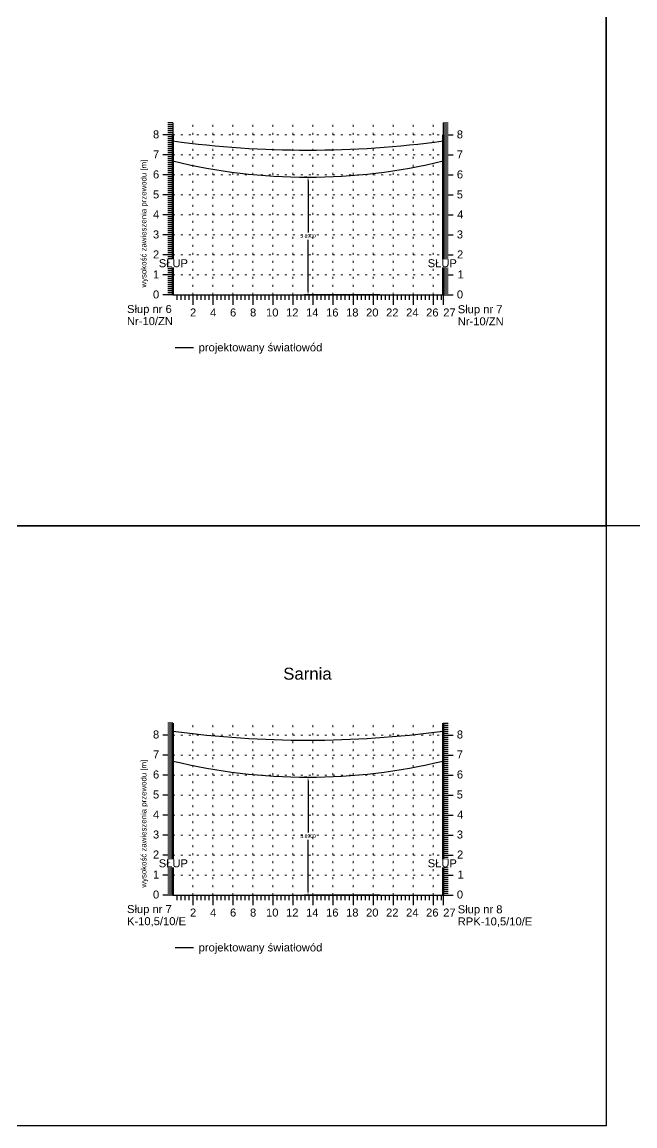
# Model space of a CAD drawing. Header units: metres. Extents: x -155 to 1812, y 681 to 886.
# Drawn here: x 475.3 to 506, y 770.5 to 825.7 of the extents above; entities that cross this region are included whole.
import ezdxf

# ---------------------------------------------------------------- set-up
doc = ezdxf.new("R2010")
doc.units = ezdxf.units.M
doc.header["$MEASUREMENT"] = 0
doc.linetypes.add('ACAD_ISO07W100', pattern=[3, 0, -3])
doc.layers.add('ramka', color=7, linetype='Continuous', plot=False)
doc.styles.get("Standard").update_dxf_attribs({"font": 'arial.ttf'})
doc.dimstyles.get("Standard").update_dxf_attribs({"dimtxt": 0.18, "dimasz": 0.18, "dimexe": 0.18, "dimexo": 0.0625, "dimgap": 0.09, "dimtad": 0, "dimtih": 1, "dimtoh": 1, "dimdec": 4, "dimzin": 0, "dimdsep": 46, "dimtxsty": 'Standard', "dimcen": 0.09, "dimadec": 0, "dimazin": 0, "dimtfac": 1, "dimtdec": 4, "dimtofl": 0, "dimtmove": 0, "dimatfit": 3, "dimfxl": 1, "dimtolj": 1, "dimtzin": 0, "dimarcsym": 0})

# ---------------------------------------------------------------- blocks, each defined once
blk = doc.blocks.new('*D193')
at = {"color": 0, "lineweight": -2}
for p, q in [((489.581, 817.955), (489.463, 817.955)), ((489.643, 817.775), (489.643, 815.192)), ((489.643, 812.245), (489.643, 814.828)), ((493.227, 812.065), (489.463, 812.065))]:
    blk.add_line(p, q, dxfattribs=at)
at = {"color": 0}
for points in [[(489.673, 817.775), (489.613, 817.775), (489.643, 817.955)], [(489.613, 812.245), (489.673, 812.245), (489.643, 812.065)]]:
    blk.add_solid(points, dxfattribs=at)
at = {"layer": 'Defpoints', "color": 0}
for p in [(489.643, 817.955), (489.643, 812.065), (493.29, 812.065)]:
    blk.add_point(p, dxfattribs=at)
at = {"color": 0, "lineweight": 25, "insert": (489.643, 815.01), "char_height": 0.18, "attachment_point": 5}
blk.add_mtext('\\A1;5.8900', dxfattribs=at)
blk = doc.blocks.new('*D216')
at = {"color": 0, "lineweight": -2}
for p, q in [((489.581, 787.955), (489.463, 787.955)), ((489.643, 787.775), (489.643, 785.192)), ((489.643, 782.245), (489.643, 784.828)), ((493.227, 782.065), (489.463, 782.065))]:
    blk.add_line(p, q, dxfattribs=at)
at = {"color": 0}
for points in [[(489.673, 787.775), (489.613, 787.775), (489.643, 787.955)], [(489.613, 782.245), (489.673, 782.245), (489.643, 782.065)]]:
    blk.add_solid(points, dxfattribs=at)
at = {"layer": 'Defpoints', "color": 0}
for p in [(489.643, 787.955), (489.643, 782.065), (493.29, 782.065)]:
    blk.add_point(p, dxfattribs=at)
at = {"color": 0, "lineweight": 25, "insert": (489.643, 785.01), "char_height": 0.18, "attachment_point": 5}
blk.add_mtext('\\A1;5.8900', dxfattribs=at)

msp = doc.modelspace()

# ---------------------------------------------------------------- linework, layer by layer
for p, q in [((482.88966, 820.66497), (482.63966, 820.66497)), ((482.88966, 820.66497), (482.88966, 812.06497)), ((496.38966, 820.66497), (496.38966, 812.06497)), ((496.38966, 820.66497), (496.63966, 820.66497)), ((482.88966, 820.06497), (482.38966, 820.06497)), ((482.88966, 820.06497), (482.38966, 820.06497)), ((482.88966, 820.06497), (482.38966, 820.06497)), ((482.88966, 820.06497), (482.38966, 820.06497)), ((482.88966, 820.56497), (482.63966, 820.56497)), ((482.88966, 820.56497), (482.63966, 820.56497)), ((482.88966, 820.46497), (482.63966, 820.46497)), ((482.88966, 820.46497), (482.63966, 820.46497)), ((482.88966, 820.36497), (482.63966, 820.36497)), ((482.88966, 820.36497), (482.63966, 820.36497)), ((482.88966, 820.26497), (482.63966, 820.26497)), ((482.88966, 820.26497), (482.63966, 820.26497)), ((482.88966, 820.16497), (482.63966, 820.16497)), ((482.88966, 820.16497), (482.63966, 820.16497)), ((496.38966, 820.56497), (496.63966, 820.56497)), ((496.38966, 820.56497), (496.63966, 820.56497)), ((496.38966, 820.46497), (496.63966, 820.46497)), ((496.38966, 820.46497), (496.63966, 820.46497)), ((496.38966, 820.36497), (496.63966, 820.36497)), ((496.38966, 820.36497), (496.63966, 820.36497)), ((496.38966, 820.26497), (496.63966, 820.26497)), ((496.38966, 820.26497), (496.63966, 820.26497)), ((496.38966, 820.16497), (496.63966, 820.16497)), ((496.38966, 820.16497), (496.63966, 820.16497)), ((496.38966, 820.06497), (496.88966, 820.06497)), ((496.38966, 820.06497), (496.88966, 820.06497)), ((496.38966, 820.06497), (496.88966, 820.06497)), ((496.38966, 820.06497), (496.88966, 820.06497)), ((482.88966, 819.96497), (482.63966, 819.96497)), ((482.88966, 819.86497), (482.63966, 819.86497)), ((482.88966, 819.76497), (482.63966, 819.76497)), ((482.88966, 819.66497), (482.63966, 819.66497)), ((482.88966, 819.56497), (482.63966, 819.56497)), ((496.38966, 819.96497), (496.63966, 819.96497)), ((496.38966, 819.86497), (496.63966, 819.86497)), ((496.38966, 819.76497), (496.63966, 819.76497)), ((496.38966, 819.66497), (496.63966, 819.66497)), ((496.38966, 819.56497), (496.63966, 819.56497)), ((482.88966, 819.06497), (482.38966, 819.06497)), ((482.88966, 819.06497), (482.38966, 819.06497)), ((482.88966, 819.46497), (482.63966, 819.46497)), ((482.88966, 819.36497), (482.63966, 819.36497)), ((482.88966, 819.26497), (482.63966, 819.26497)), ((482.88966, 819.16497), (482.63966, 819.16497)), ((482.88966, 818.96497), (482.63966, 818.96497)), ((496.38966, 819.46497), (496.63966, 819.46497)), ((496.38966, 819.36497), (496.63966, 819.36497)), ((496.38966, 819.26497), (496.63966, 819.26497)), ((496.38966, 819.16497), (496.63966, 819.16497)), ((496.38966, 819.06497), (496.88966, 819.06497)), ((496.38966, 819.06497), (496.88966, 819.06497)), ((496.38966, 818.96497), (496.63966, 818.96497)), ((482.88966, 818.86497), (482.63966, 818.86497)), ((482.88966, 818.76497), (482.63966, 818.76497)), ((482.88966, 818.66497), (482.63966, 818.66497)), ((482.88966, 818.56497), (482.63966, 818.56497)), ((482.88966, 818.46497), (482.63966, 818.46497)), ((496.38966, 818.86497), (496.63966, 818.86497)), ((496.38966, 818.76497), (496.63966, 818.76497)), ((496.38966, 818.66497), (496.63966, 818.66497)), ((496.38966, 818.56497), (496.63966, 818.56497)), ((496.38966, 818.46497), (496.63966, 818.46497)), ((482.88966, 818.06497), (482.38966, 818.06497)), ((482.88966, 818.06497), (482.38966, 818.06497)), ((482.88966, 818.36497), (482.63966, 818.36497)), ((482.88966, 818.26497), (482.63966, 818.26497)), ((482.88966, 818.16497), (482.63966, 818.16497)), ((482.88966, 817.96497), (482.63966, 817.96497)), ((482.88966, 817.86497), (482.63966, 817.86497)), ((496.38966, 818.36497), (496.63966, 818.36497)), ((496.38966, 818.26497), (496.63966, 818.26497)), ((496.38966, 818.16497), (496.63966, 818.16497)), ((496.38966, 818.06497), (496.88966, 818.06497)), ((496.38966, 818.06497), (496.88966, 818.06497)), ((496.38966, 817.96497), (496.63966, 817.96497)), ((496.38966, 817.86497), (496.63966, 817.86497)), ((482.88966, 817.76497), (482.63966, 817.76497)), ((482.88966, 817.66497), (482.63966, 817.66497)), ((482.88966, 817.56497), (482.63966, 817.56497)), ((482.88966, 817.46497), (482.63966, 817.46497)), ((482.88966, 817.36497), (482.63966, 817.36497)), ((496.38966, 817.76497), (496.63966, 817.76497)), ((496.38966, 817.66497), (496.63966, 817.66497)), ((496.38966, 817.56497), (496.63966, 817.56497)), ((496.38966, 817.46497), (496.63966, 817.46497)), ((496.38966, 817.36497), (496.63966, 817.36497)), ((482.88966, 817.06497), (482.38966, 817.06497)), ((482.88966, 817.06497), (482.38966, 817.06497)), ((482.88966, 817.26497), (482.63966, 817.26497)), ((482.88966, 817.16497), (482.63966, 817.16497)), ((482.88966, 816.96497), (482.63966, 816.96497)), ((482.88966, 816.86497), (482.63966, 816.86497)), ((482.88966, 816.76497), (482.63966, 816.76497)), ((496.38966, 817.26497), (496.63966, 817.26497)), ((496.38966, 817.16497), (496.63966, 817.16497)), ((496.38966, 817.06497), (496.88966, 817.06497)), ((496.38966, 817.06497), (496.88966, 817.06497)), ((496.38966, 816.96497), (496.63966, 816.96497)), ((496.38966, 816.86497), (496.63966, 816.86497)), ((496.38966, 816.76497), (496.63966, 816.76497)), ((482.88966, 816.66497), (482.63966, 816.66497)), ((482.88966, 816.56497), (482.63966, 816.56497)), ((482.88966, 816.46497), (482.63966, 816.46497)), ((482.88966, 816.36497), (482.63966, 816.36497)), ((482.88966, 816.26497), (482.63966, 816.26497)), ((496.38966, 816.66497), (496.63966, 816.66497)), ((496.38966, 816.56497), (496.63966, 816.56497)), ((496.38966, 816.46497), (496.63966, 816.46497)), ((496.38966, 816.36497), (496.63966, 816.36497)), ((496.38966, 816.26497), (496.63966, 816.26497)), ((482.88966, 816.06497), (482.38966, 816.06497)), ((482.88966, 816.06497), (482.38966, 816.06497)), ((482.88966, 816.16497), (482.63966, 816.16497)), ((482.88966, 815.96497), (482.63966, 815.96497)), ((482.88966, 815.86497), (482.63966, 815.86497)), ((482.88966, 815.76497), (482.63966, 815.76497)), ((482.88966, 815.66497), (482.63966, 815.66497)), ((496.38966, 816.16497), (496.63966, 816.16497)), ((496.38966, 816.06497), (496.88966, 816.06497)), ((496.38966, 816.06497), (496.88966, 816.06497)), ((496.38966, 815.96497), (496.63966, 815.96497)), ((496.38966, 815.86497), (496.63966, 815.86497)), ((496.38966, 815.76497), (496.63966, 815.76497)), ((496.38966, 815.66497), (496.63966, 815.66497)), ((482.88966, 815.56497), (482.63966, 815.56497)), ((482.88966, 815.46497), (482.63966, 815.46497)), ((482.88966, 815.36497), (482.63966, 815.36497)), ((482.88966, 815.26497), (482.63966, 815.26497)), ((482.88966, 815.16497), (482.63966, 815.16497)), ((496.38966, 815.56497), (496.63966, 815.56497)), ((496.38966, 815.46497), (496.63966, 815.46497)), ((496.38966, 815.36497), (496.63966, 815.36497)), ((496.38966, 815.26497), (496.63966, 815.26497)), ((496.38966, 815.16497), (496.63966, 815.16497)), ((482.88966, 815.06497), (482.38966, 815.06497)), ((482.88966, 815.06497), (482.38966, 815.06497)), ((482.88966, 814.96497), (482.63966, 814.96497)), ((482.88966, 814.86497), (482.63966, 814.86497)), ((482.88966, 814.76497), (482.63966, 814.76497)), ((482.88966, 814.66497), (482.63966, 814.66497)), ((482.88966, 814.56497), (482.63966, 814.56497)), ((496.38966, 815.06497), (496.88966, 815.06497)), ((496.38966, 815.06497), (496.88966, 815.06497)), ((496.38966, 814.96497), (496.63966, 814.96497)), ((496.38966, 814.86497), (496.63966, 814.86497)), ((496.38966, 814.76497), (496.63966, 814.76497)), ((496.38966, 814.66497), (496.63966, 814.66497)), ((496.38966, 814.56497), (496.63966, 814.56497)), ((482.88966, 814.06497), (482.38966, 814.06497)), ((482.88966, 814.06497), (482.38966, 814.06497)), ((482.88966, 814.46497), (482.63966, 814.46497)), ((482.88966, 814.36497), (482.63966, 814.36497)), ((482.88966, 814.26497), (482.63966, 814.26497)), ((482.88966, 814.16497), (482.63966, 814.16497)), ((496.38966, 814.46497), (496.63966, 814.46497)), ((496.38966, 814.36497), (496.63966, 814.36497)), ((496.38966, 814.26497), (496.63966, 814.26497)), ((496.38966, 814.16497), (496.63966, 814.16497)), ((496.38966, 814.06497), (496.88966, 814.06497)), ((496.38966, 814.06497), (496.88966, 814.06497)), ((482.88966, 813.96497), (482.63966, 813.96497)), ((482.88966, 813.86497), (482.63966, 813.86497)), ((482.88966, 813.76497), (482.63966, 813.76497)), ((482.88966, 813.66497), (482.63966, 813.66497)), ((482.88966, 813.56497), (482.63966, 813.56497)), ((482.88966, 813.46497), (482.63966, 813.46497)), ((496.38966, 813.96497), (496.63966, 813.96497)), ((496.38966, 813.86497), (496.63966, 813.86497)), ((496.38966, 813.76497), (496.63966, 813.76497)), ((496.38966, 813.66497), (496.63966, 813.66497)), ((496.38966, 813.56497), (496.63966, 813.56497)), ((496.38966, 813.46497), (496.63966, 813.46497)), ((482.88966, 813.06497), (482.38966, 813.06497)), ((482.88966, 813.06497), (482.38966, 813.06497)), ((482.88966, 813.36497), (482.63966, 813.36497)), ((482.88966, 813.26497), (482.63966, 813.26497)), ((482.88966, 813.16497), (482.63966, 813.16497)), ((482.88966, 812.96497), (482.63966, 812.96497)), ((496.38966, 813.36497), (496.63966, 813.36497)), ((496.38966, 813.26497), (496.63966, 813.26497)), ((496.38966, 813.16497), (496.63966, 813.16497)), ((496.38966, 813.06497), (496.88966, 813.06497)), ((496.38966, 813.06497), (496.88966, 813.06497)), ((496.38966, 812.96497), (496.63966, 812.96497)), ((482.88966, 812.86497), (482.63966, 812.86497)), ((482.88966, 812.76497), (482.63966, 812.76497)), ((482.88966, 812.66497), (482.63966, 812.66497)), ((482.88966, 812.56497), (482.63966, 812.56497)), ((482.88966, 812.46497), (482.63966, 812.46497)), ((482.88966, 812.36497), (482.63966, 812.36497)), ((496.38966, 812.86497), (496.63966, 812.86497)), ((496.38966, 812.76497), (496.63966, 812.76497)), ((496.38966, 812.66497), (496.63966, 812.66497)), ((496.38966, 812.56497), (496.63966, 812.56497)), ((496.38966, 812.46497), (496.63966, 812.46497)), ((496.38966, 812.36497), (496.63966, 812.36497)), ((482.88966, 812.06497), (482.38966, 812.06497)), ((482.88966, 812.26497), (482.63966, 812.26497)), ((482.88966, 812.16497), (482.63966, 812.16497)), ((482.88966, 812.06497), (482.63966, 812.06497)), ((483.08966, 812.06497), (483.08966, 811.81497)), ((483.28966, 812.06497), (483.28966, 811.81497)), ((483.32923, 812.06497), (496.38966, 812.06497)), ((483.48966, 812.06497), (483.48966, 811.81497)), ((483.68966, 812.06497), (483.68966, 811.81497)), ((483.88966, 812.06497), (483.88966, 811.56497)), ((484.08966, 812.06497), (484.08966, 811.81497)), ((484.28966, 812.06497), (484.28966, 811.81497)), ((484.48966, 812.06497), (484.48966, 811.81497)), ((484.68966, 812.06497), (484.68966, 811.81497)), ((484.88966, 812.06497), (484.88966, 811.56497)), ((485.08966, 812.06497), (485.08966, 811.81497)), ((485.28966, 812.06497), (485.28966, 811.81497)), ((485.48966, 812.06497), (485.48966, 811.81497)), ((485.68966, 812.06497), (485.68966, 811.81497)), ((485.88966, 812.06497), (485.88966, 811.56497)), ((486.08966, 812.06497), (486.08966, 811.81497)), ((486.28966, 812.06497), (486.28966, 811.81497)), ((486.48966, 812.06497), (486.48966, 811.81497)), ((486.68966, 812.06497), (486.68966, 811.81497)), ((486.88966, 812.06497), (486.88966, 811.56497)), ((487.08966, 812.06497), (487.08966, 811.81497)), ((487.28966, 812.06497), (487.28966, 811.81497)), ((487.48966, 812.06497), (487.48966, 811.81497)), ((487.68966, 812.06497), (487.68966, 811.81497)), ((487.88966, 812.06497), (487.88966, 811.56497)), ((488.08966, 812.06497), (488.08966, 811.81497)), ((488.28966, 812.06497), (488.28966, 811.81497)), ((488.48966, 812.06497), (488.48966, 811.81497)), ((488.68966, 812.06497), (488.68966, 811.81497)), ((488.88966, 812.06497), (488.88966, 811.56497)), ((489.08966, 812.06497), (489.08966, 811.81497)), ((489.28966, 812.06497), (489.28966, 811.81497)), ((489.48966, 812.06497), (489.48966, 811.81497)), ((489.68966, 812.06497), (489.68966, 811.81497)), ((489.88966, 812.06497), (489.88966, 811.56497)), ((490.08966, 812.06497), (490.08966, 811.81497)), ((490.28966, 812.06497), (490.28966, 811.81497)), ((490.48966, 812.06497), (490.48966, 811.81497)), ((490.68966, 812.06497), (490.68966, 811.81497)), ((490.88966, 812.06497), (490.88966, 811.56497)), ((491.08966, 812.06497), (491.08966, 811.81497)), ((491.28966, 812.06497), (491.28966, 811.81497)), ((491.48966, 812.06497), (491.48966, 811.81497)), ((491.68966, 812.06497), (491.68966, 811.81497)), ((491.88966, 812.06497), (491.88966, 811.56497)), ((492.08966, 812.06497), (492.08966, 811.81497)), ((492.28966, 812.06497), (492.28966, 811.81497)), ((492.48966, 812.06497), (492.48966, 811.81497)), ((492.68966, 812.06497), (492.68966, 811.81497)), ((492.88966, 812.06497), (492.88966, 811.56497)), ((493.08966, 812.06497), (493.08966, 811.81497)), ((493.28966, 812.06497), (493.28966, 811.81497)), ((493.48966, 812.06497), (493.48966, 811.81497)), ((493.68966, 812.06497), (493.68966, 811.81497)), ((493.88966, 812.06497), (493.88966, 811.56497)), ((494.08966, 812.06497), (494.08966, 811.81497)), ((494.28966, 812.06497), (494.28966, 811.81497)), ((494.48966, 812.06497), (494.48966, 811.81497)), ((494.68966, 812.06497), (494.68966, 811.81497)), ((494.88966, 812.06497), (494.88966, 811.56497)), ((495.08966, 812.06497), (495.08966, 811.81497)), ((495.28966, 812.06497), (495.28966, 811.81497)), ((495.48966, 812.06497), (495.48966, 811.81497)), ((495.68966, 812.06497), (495.68966, 811.81497)), ((495.88966, 812.06497), (495.88966, 811.56497)), ((496.08966, 812.06497), (496.08966, 811.81497)), ((496.28966, 812.06497), (496.28966, 811.81497)), ((496.38966, 812.26497), (496.63966, 812.26497)), ((496.38966, 812.16497), (496.63966, 812.16497)), ((496.38966, 812.06497), (496.88966, 812.06497)), ((496.38966, 812.06497), (496.63966, 812.06497)), ((496.38966, 812.06497), (496.38966, 811.56497)), ((482.88966, 790.66497), (482.63966, 790.66497)), ((482.88966, 790.56497), (482.63966, 790.56497)), ((482.88966, 790.56497), (482.63966, 790.56497)), ((482.88966, 790.46497), (482.63966, 790.46497)), ((482.88966, 790.46497), (482.63966, 790.46497)), ((482.88966, 790.36497), (482.63966, 790.36497)), ((482.88966, 790.36497), (482.63966, 790.36497)), ((482.88966, 790.26497), (482.63966, 790.26497)), ((482.88966, 790.26497), (482.63966, 790.26497)), ((482.88966, 790.66497), (482.88966, 782.06497)), ((496.38966, 790.66497), (496.38966, 782.06497)), ((496.38966, 790.66497), (496.63966, 790.66497)), ((496.38966, 790.56497), (496.63966, 790.56497)), ((496.38966, 790.56497), (496.63966, 790.56497)), ((496.38966, 790.46497), (496.63966, 790.46497)), ((496.38966, 790.46497), (496.63966, 790.46497)), ((496.38966, 790.36497), (496.63966, 790.36497)), ((496.38966, 790.36497), (496.63966, 790.36497)), ((496.38966, 790.26497), (496.63966, 790.26497)), ((496.38966, 790.26497), (496.63966, 790.26497)), ((482.88966, 790.06497), (482.38966, 790.06497)), ((482.88966, 790.06497), (482.38966, 790.06497)), ((482.88966, 790.06497), (482.38966, 790.06497)), ((482.88966, 790.06497), (482.38966, 790.06497)), ((482.88966, 790.16497), (482.63966, 790.16497)), ((482.88966, 790.16497), (482.63966, 790.16497)), ((482.88966, 789.96497), (482.63966, 789.96497)), ((482.88966, 789.86497), (482.63966, 789.86497)), ((482.88966, 789.76497), (482.63966, 789.76497)), ((496.38966, 790.16497), (496.63966, 790.16497)), ((496.38966, 790.16497), (496.63966, 790.16497)), ((496.38966, 790.06497), (496.88966, 790.06497)), ((496.38966, 790.06497), (496.88966, 790.06497)), ((496.38966, 790.06497), (496.88966, 790.06497)), ((496.38966, 790.06497), (496.88966, 790.06497)), ((496.38966, 789.96497), (496.63966, 789.96497)), ((496.38966, 789.86497), (496.63966, 789.86497)), ((496.38966, 789.76497), (496.63966, 789.76497)), ((482.88966, 789.66497), (482.63966, 789.66497)), ((482.88966, 789.56497), (482.63966, 789.56497)), ((482.88966, 789.46497), (482.63966, 789.46497)), ((482.88966, 789.36497), (482.63966, 789.36497)), ((482.88966, 789.26497), (482.63966, 789.26497)), ((482.88966, 789.16497), (482.63966, 789.16497)), ((496.38966, 789.66497), (496.63966, 789.66497)), ((496.38966, 789.56497), (496.63966, 789.56497)), ((496.38966, 789.46497), (496.63966, 789.46497)), ((496.38966, 789.36497), (496.63966, 789.36497)), ((496.38966, 789.26497), (496.63966, 789.26497)), ((496.38966, 789.16497), (496.63966, 789.16497)), ((482.88966, 789.06497), (482.38966, 789.06497)), ((482.88966, 789.06497), (482.38966, 789.06497)), ((482.88966, 788.96497), (482.63966, 788.96497)), ((482.88966, 788.86497), (482.63966, 788.86497)), ((482.88966, 788.76497), (482.63966, 788.76497)), ((482.88966, 788.66497), (482.63966, 788.66497)), ((496.38966, 789.06497), (496.88966, 789.06497)), ((496.38966, 789.06497), (496.88966, 789.06497)), ((496.38966, 788.96497), (496.63966, 788.96497)), ((496.38966, 788.86497), (496.63966, 788.86497)), ((496.38966, 788.76497), (496.63966, 788.76497)), ((496.38966, 788.66497), (496.63966, 788.66497)), ((482.88966, 788.06497), (482.38966, 788.06497)), ((482.88966, 788.06497), (482.38966, 788.06497)), ((482.88966, 788.56497), (482.63966, 788.56497)), ((482.88966, 788.46497), (482.63966, 788.46497)), ((482.88966, 788.36497), (482.63966, 788.36497)), ((482.88966, 788.26497), (482.63966, 788.26497)), ((482.88966, 788.16497), (482.63966, 788.16497)), ((496.38966, 788.56497), (496.63966, 788.56497)), ((496.38966, 788.46497), (496.63966, 788.46497)), ((496.38966, 788.36497), (496.63966, 788.36497)), ((496.38966, 788.26497), (496.63966, 788.26497)), ((496.38966, 788.16497), (496.63966, 788.16497)), ((496.38966, 788.06497), (496.88966, 788.06497)), ((496.38966, 788.06497), (496.88966, 788.06497)), ((482.88966, 787.96497), (482.63966, 787.96497)), ((482.88966, 787.86497), (482.63966, 787.86497)), ((482.88966, 787.76497), (482.63966, 787.76497)), ((482.88966, 787.66497), (482.63966, 787.66497)), ((482.88966, 787.56497), (482.63966, 787.56497)), ((496.38966, 787.96497), (496.63966, 787.96497)), ((496.38966, 787.86497), (496.63966, 787.86497)), ((496.38966, 787.76497), (496.63966, 787.76497)), ((496.38966, 787.66497), (496.63966, 787.66497)), ((496.38966, 787.56497), (496.63966, 787.56497)), ((482.88966, 787.06497), (482.38966, 787.06497)), ((482.88966, 787.06497), (482.38966, 787.06497)), ((482.88966, 787.46497), (482.63966, 787.46497)), ((482.88966, 787.36497), (482.63966, 787.36497)), ((482.88966, 787.26497), (482.63966, 787.26497)), ((482.88966, 787.16497), (482.63966, 787.16497)), ((482.88966, 786.96497), (482.63966, 786.96497)), ((496.38966, 787.46497), (496.63966, 787.46497)), ((496.38966, 787.36497), (496.63966, 787.36497)), ((496.38966, 787.26497), (496.63966, 787.26497)), ((496.38966, 787.16497), (496.63966, 787.16497)), ((496.38966, 787.06497), (496.88966, 787.06497)), ((496.38966, 787.06497), (496.88966, 787.06497)), ((496.38966, 786.96497), (496.63966, 786.96497)), ((482.88966, 786.86497), (482.63966, 786.86497)), ((482.88966, 786.76497), (482.63966, 786.76497)), ((482.88966, 786.66497), (482.63966, 786.66497)), ((482.88966, 786.56497), (482.63966, 786.56497)), ((482.88966, 786.46497), (482.63966, 786.46497)), ((496.38966, 786.86497), (496.63966, 786.86497)), ((496.38966, 786.76497), (496.63966, 786.76497)), ((496.38966, 786.66497), (496.63966, 786.66497)), ((496.38966, 786.56497), (496.63966, 786.56497)), ((496.38966, 786.46497), (496.63966, 786.46497)), ((482.88966, 786.06497), (482.38966, 786.06497)), ((482.88966, 786.06497), (482.38966, 786.06497)), ((482.88966, 786.36497), (482.63966, 786.36497)), ((482.88966, 786.26497), (482.63966, 786.26497)), ((482.88966, 786.16497), (482.63966, 786.16497)), ((482.88966, 785.96497), (482.63966, 785.96497)), ((482.88966, 785.86497), (482.63966, 785.86497)), ((496.38966, 786.36497), (496.63966, 786.36497)), ((496.38966, 786.26497), (496.63966, 786.26497)), ((496.38966, 786.16497), (496.63966, 786.16497)), ((496.38966, 786.06497), (496.88966, 786.06497)), ((496.38966, 786.06497), (496.88966, 786.06497)), ((496.38966, 785.96497), (496.63966, 785.96497)), ((496.38966, 785.86497), (496.63966, 785.86497)), ((482.88966, 785.76497), (482.63966, 785.76497)), ((482.88966, 785.66497), (482.63966, 785.66497)), ((482.88966, 785.56497), (482.63966, 785.56497)), ((482.88966, 785.46497), (482.63966, 785.46497)), ((482.88966, 785.36497), (482.63966, 785.36497)), ((496.38966, 785.76497), (496.63966, 785.76497)), ((496.38966, 785.66497), (496.63966, 785.66497)), ((496.38966, 785.56497), (496.63966, 785.56497)), ((496.38966, 785.46497), (496.63966, 785.46497)), ((496.38966, 785.36497), (496.63966, 785.36497)), ((482.88966, 785.06497), (482.38966, 785.06497)), ((482.88966, 785.06497), (482.38966, 785.06497)), ((482.88966, 785.26497), (482.63966, 785.26497)), ((482.88966, 785.16497), (482.63966, 785.16497)), ((482.88966, 784.96497), (482.63966, 784.96497)), ((482.88966, 784.86497), (482.63966, 784.86497)), ((482.88966, 784.76497), (482.63966, 784.76497)), ((496.38966, 785.26497), (496.63966, 785.26497)), ((496.38966, 785.16497), (496.63966, 785.16497)), ((496.38966, 785.06497), (496.88966, 785.06497)), ((496.38966, 785.06497), (496.88966, 785.06497)), ((496.38966, 784.96497), (496.63966, 784.96497)), ((496.38966, 784.86497), (496.63966, 784.86497)), ((496.38966, 784.76497), (496.63966, 784.76497)), ((482.88966, 784.66497), (482.63966, 784.66497)), ((482.88966, 784.56497), (482.63966, 784.56497)), ((482.88966, 784.46497), (482.63966, 784.46497)), ((482.88966, 784.36497), (482.63966, 784.36497)), ((482.88966, 784.26497), (482.63966, 784.26497)), ((496.38966, 784.66497), (496.63966, 784.66497)), ((496.38966, 784.56497), (496.63966, 784.56497)), ((496.38966, 784.46497), (496.63966, 784.46497)), ((496.38966, 784.36497), (496.63966, 784.36497)), ((496.38966, 784.26497), (496.63966, 784.26497)), ((482.88966, 784.06497), (482.38966, 784.06497)), ((482.88966, 784.06497), (482.38966, 784.06497)), ((482.88966, 784.16497), (482.63966, 784.16497)), ((482.88966, 783.96497), (482.63966, 783.96497)), ((482.88966, 783.86497), (482.63966, 783.86497)), ((482.88966, 783.76497), (482.63966, 783.76497)), ((482.88966, 783.66497), (482.63966, 783.66497)), ((496.38966, 784.16497), (496.63966, 784.16497)), ((496.38966, 784.06497), (496.88966, 784.06497)), ((496.38966, 784.06497), (496.88966, 784.06497)), ((496.38966, 783.96497), (496.63966, 783.96497)), ((496.38966, 783.86497), (496.63966, 783.86497)), ((496.38966, 783.76497), (496.63966, 783.76497)), ((496.38966, 783.66497), (496.63966, 783.66497)), ((482.88966, 783.56497), (482.63966, 783.56497)), ((482.88966, 783.46497), (482.63966, 783.46497)), ((482.88966, 783.36497), (482.63966, 783.36497)), ((482.88966, 783.26497), (482.63966, 783.26497)), ((482.88966, 783.16497), (482.63966, 783.16497)), ((496.38966, 783.56497), (496.63966, 783.56497)), ((496.38966, 783.46497), (496.63966, 783.46497)), ((496.38966, 783.36497), (496.63966, 783.36497)), ((496.38966, 783.26497), (496.63966, 783.26497)), ((496.38966, 783.16497), (496.63966, 783.16497)), ((482.88966, 783.06497), (482.38966, 783.06497)), ((482.88966, 783.06497), (482.38966, 783.06497)), ((482.88966, 782.96497), (482.63966, 782.96497)), ((482.88966, 782.86497), (482.63966, 782.86497)), ((482.88966, 782.76497), (482.63966, 782.76497)), ((482.88966, 782.66497), (482.63966, 782.66497)), ((482.88966, 782.56497), (482.63966, 782.56497)), ((496.38966, 783.06497), (496.88966, 783.06497)), ((496.38966, 783.06497), (496.88966, 783.06497)), ((496.38966, 782.96497), (496.63966, 782.96497)), ((496.38966, 782.86497), (496.63966, 782.86497)), ((496.38966, 782.76497), (496.63966, 782.76497)), ((496.38966, 782.66497), (496.63966, 782.66497)), ((496.38966, 782.56497), (496.63966, 782.56497)), ((482.88966, 782.06497), (482.38966, 782.06497)), ((482.88966, 782.46497), (482.63966, 782.46497)), ((482.88966, 782.36497), (482.63966, 782.36497)), ((482.88966, 782.26497), (482.63966, 782.26497)), ((482.88966, 782.16497), (482.63966, 782.16497)), ((482.88966, 782.06497), (482.63966, 782.06497)), ((483.08966, 782.06497), (483.08966, 781.81497)), ((483.28966, 782.06497), (483.28966, 781.81497)), ((483.32923, 782.06497), (496.38966, 782.06497)), ((483.48966, 782.06497), (483.48966, 781.81497)), ((483.68966, 782.06497), (483.68966, 781.81497)), ((483.88966, 782.06497), (483.88966, 781.56497)), ((484.08966, 782.06497), (484.08966, 781.81497)), ((484.28966, 782.06497), (484.28966, 781.81497)), ((484.48966, 782.06497), (484.48966, 781.81497)), ((484.68966, 782.06497), (484.68966, 781.81497)), ((484.88966, 782.06497), (484.88966, 781.56497)), ((485.08966, 782.06497), (485.08966, 781.81497)), ((485.28966, 782.06497), (485.28966, 781.81497)), ((485.48966, 782.06497), (485.48966, 781.81497)), ((485.68966, 782.06497), (485.68966, 781.81497)), ((485.88966, 782.06497), (485.88966, 781.56497)), ((486.08966, 782.06497), (486.08966, 781.81497)), ((486.28966, 782.06497), (486.28966, 781.81497)), ((486.48966, 782.06497), (486.48966, 781.81497)), ((486.68966, 782.06497), (486.68966, 781.81497)), ((486.88966, 782.06497), (486.88966, 781.56497)), ((487.08966, 782.06497), (487.08966, 781.81497)), ((487.28966, 782.06497), (487.28966, 781.81497)), ((487.48966, 782.06497), (487.48966, 781.81497)), ((487.68966, 782.06497), (487.68966, 781.81497)), ((487.88966, 782.06497), (487.88966, 781.56497)), ((488.08966, 782.06497), (488.08966, 781.81497)), ((488.28966, 782.06497), (488.28966, 781.81497)), ((488.48966, 782.06497), (488.48966, 781.81497)), ((488.68966, 782.06497), (488.68966, 781.81497)), ((488.88966, 782.06497), (488.88966, 781.56497)), ((489.08966, 782.06497), (489.08966, 781.81497)), ((489.28966, 782.06497), (489.28966, 781.81497)), ((489.48966, 782.06497), (489.48966, 781.81497)), ((489.68966, 782.06497), (489.68966, 781.81497)), ((489.88966, 782.06497), (489.88966, 781.56497)), ((490.08966, 782.06497), (490.08966, 781.81497)), ((490.28966, 782.06497), (490.28966, 781.81497)), ((490.48966, 782.06497), (490.48966, 781.81497)), ((490.68966, 782.06497), (490.68966, 781.81497)), ((490.88966, 782.06497), (490.88966, 781.56497)), ((491.08966, 782.06497), (491.08966, 781.81497)), ((491.28966, 782.06497), (491.28966, 781.81497)), ((491.48966, 782.06497), (491.48966, 781.81497)), ((491.68966, 782.06497), (491.68966, 781.81497)), ((491.88966, 782.06497), (491.88966, 781.56497)), ((492.08966, 782.06497), (492.08966, 781.81497)), ((492.28966, 782.06497), (492.28966, 781.81497)), ((492.48966, 782.06497), (492.48966, 781.81497)), ((492.68966, 782.06497), (492.68966, 781.81497)), ((492.88966, 782.06497), (492.88966, 781.56497)), ((493.08966, 782.06497), (493.08966, 781.81497)), ((493.28966, 782.06497), (493.28966, 781.81497)), ((493.48966, 782.06497), (493.48966, 781.81497)), ((493.68966, 782.06497), (493.68966, 781.81497)), ((493.88966, 782.06497), (493.88966, 781.56497)), ((494.08966, 782.06497), (494.08966, 781.81497)), ((494.28966, 782.06497), (494.28966, 781.81497)), ((494.48966, 782.06497), (494.48966, 781.81497)), ((494.68966, 782.06497), (494.68966, 781.81497)), ((494.88966, 782.06497), (494.88966, 781.56497)), ((495.08966, 782.06497), (495.08966, 781.81497)), ((495.28966, 782.06497), (495.28966, 781.81497)), ((495.48966, 782.06497), (495.48966, 781.81497)), ((495.68966, 782.06497), (495.68966, 781.81497)), ((495.88966, 782.06497), (495.88966, 781.56497)), ((496.08966, 782.06497), (496.08966, 781.81497)), ((496.28966, 782.06497), (496.28966, 781.81497)), ((496.38966, 782.46497), (496.63966, 782.46497)), ((496.38966, 782.36497), (496.63966, 782.36497)), ((496.38966, 782.26497), (496.63966, 782.26497)), ((496.38966, 782.16497), (496.63966, 782.16497)), ((496.38966, 782.06497), (496.88966, 782.06497)), ((496.38966, 782.06497), (496.63966, 782.06497)), ((496.38966, 782.06497), (496.38966, 781.56497))]:
    msp.add_line(p, q)
at = {"linetype": 'ACAD_ISO07W100', "lineweight": 15, "ltscale": 0.1}
for p, q in [((483.88966, 812.06497), (483.88966, 820.66497)), ((484.88966, 812.06497), (484.88966, 820.66497)), ((485.88966, 812.06497), (485.88966, 820.66497)), ((486.88966, 812.06497), (486.88966, 820.66497)), ((487.88966, 812.06497), (487.88966, 820.66497)), ((488.88966, 812.06497), (488.88966, 820.66497)), ((489.88966, 812.06497), (489.88966, 820.66497)), ((490.88966, 812.06497), (490.88966, 820.66497)), ((491.88966, 812.06497), (491.88966, 820.66497)), ((492.88966, 812.06497), (492.88966, 820.66497)), ((493.88966, 812.06497), (493.88966, 820.66497)), ((494.88966, 812.06497), (494.88966, 820.66497)), ((495.88966, 812.06497), (495.88966, 820.66497)), ((482.88966, 812.06497), (482.88966, 820.56497)), ((482.88966, 820.06497), (496.38966, 820.06497)), ((496.38966, 812.06497), (496.38966, 820.56497)), ((482.88966, 819.06497), (496.38966, 819.06497)), ((482.88966, 818.06497), (496.38966, 818.06497)), ((482.88966, 817.06497), (496.38966, 817.06497)), ((482.88966, 816.06497), (496.38966, 816.06497)), ((482.88966, 815.06497), (496.38966, 815.06497)), ((482.88966, 814.06497), (496.38966, 814.06497)), ((482.88966, 813.06497), (496.38966, 813.06497)), ((482.88966, 782.06497), (482.88966, 790.56497)), ((483.88966, 782.06497), (483.88966, 790.66497)), ((484.88966, 782.06497), (484.88966, 790.66497)), ((485.88966, 782.06497), (485.88966, 790.66497)), ((486.88966, 782.06497), (486.88966, 790.66497)), ((487.88966, 782.06497), (487.88966, 790.66497)), ((488.88966, 782.06497), (488.88966, 790.66497)), ((489.88966, 782.06497), (489.88966, 790.66497)), ((490.88966, 782.06497), (490.88966, 790.66497)), ((491.88966, 782.06497), (491.88966, 790.66497)), ((492.88966, 782.06497), (492.88966, 790.66497)), ((493.88966, 782.06497), (493.88966, 790.66497)), ((494.88966, 782.06497), (494.88966, 790.66497)), ((495.88966, 782.06497), (495.88966, 790.66497)), ((496.38966, 782.06497), (496.38966, 790.56497)), ((482.88966, 790.06497), (496.38966, 790.06497)), ((482.88966, 789.06497), (496.38966, 789.06497)), ((482.88966, 788.06497), (496.38966, 788.06497)), ((482.88966, 787.06497), (496.38966, 787.06497)), ((482.88966, 786.06497), (496.38966, 786.06497)), ((482.88966, 785.06497), (496.38966, 785.06497)), ((482.88966, 784.06497), (496.38966, 784.06497)), ((482.88966, 783.06497), (496.38966, 783.06497))]:
    msp.add_line(p, q, dxfattribs=at)
at = {"lineweight": 100}
for p, q in [((482.88966, 820.06497), (482.88966, 812.06497)), ((496.38966, 820.06497), (496.38966, 812.06497)), ((482.88966, 790.66497), (482.88966, 782.06497)), ((496.38966, 790.66497), (496.38966, 782.06497))]:
    msp.add_line(p, q, dxfattribs=at)
at = {"color": 3, "lineweight": 25}
for p, q in [((482.99521, 809.43475), (483.9258, 809.43475)), ((482.99521, 779.43475), (483.9258, 779.43475))]:
    msp.add_line(p, q, dxfattribs=at)
at = {"lineweight": 25}
for points in [[(474.54271, 830.52182), (504.54271, 830.52182), (504.54271, 800.52182), (474.54271, 800.52182), (474.54271, 830.52182)], [(504.54271, 830.52182), (534.54271, 830.52182), (534.54271, 800.52182), (504.54271, 800.52182), (504.54271, 830.52182)], [(474.54271, 800.52182), (504.54271, 800.52182), (504.54271, 770.52182), (474.54271, 770.52182), (474.54271, 800.52182)]]:
    msp.add_lwpolyline(points, dxfattribs=at)
at = {"lineweight": 30}
for centre in [(489.63966, 869.05942), (489.63966, 839.55942)]:
    msp.add_arc(centre, 49.75446, 262.202853, 277.797147, dxfattribs=at)
at = {"color": 3, "lineweight": 30}
for centre in [(489.63966, 846.48496), (489.63966, 816.48496)]:
    msp.add_arc(centre, 28.52999, 256.31445, 283.68555, dxfattribs=at)
at = {"layer": 'ramka'}
for p, q in [((482.88966, 812.06497), (489.63966, 812.06497)), ((482.88966, 812.06497), (489.63966, 812.06497)), ((482.88966, 812.06497), (489.63966, 812.06497)), ((482.88966, 782.06497), (489.63966, 782.06497)), ((482.88966, 782.06497), (489.63966, 782.06497))]:
    msp.add_line(p, q, dxfattribs=at)

# ---------------------------------------------------------------- texts
for s, height, p in [('8', 0.4, (481.89241, 819.89088)), ('8', 0.4, (497.07805, 819.89088)), ('7', 0.4, (481.89241, 818.89088)), ('7', 0.4, (497.07505, 818.89088)), ('6', 0.4, (481.89241, 817.89088)), ('6', 0.4, (497.08078, 817.89088)), ('5', 0.4, (481.89241, 816.89088)), ('5', 0.4, (497.07533, 816.89088)), ('4', 0.4, (481.89241, 815.89088)), ('4', 0.4, (497.09606, 815.89088)), ('3', 0.4, (481.89241, 814.89088)), ('3', 0.4, (497.07805, 814.89088)), ('2', 0.4, (481.89241, 813.89088)), ('2', 0.4, (497.08924, 813.89088)), ('1', 0.4, (481.89241, 812.89088)), ('1', 0.4, (497.11789, 812.89088)), ('0', 0.4, (481.89241, 811.89088)), ('0', 0.4, (497.07969, 811.89088)), ('Słup nr 6', 0.4, (480.59441, 811.16305)), ('2', 0.4, (483.74285, 810.98929)), ('4', 0.4, (484.74285, 810.98929)), ('6', 0.4, (485.74285, 810.98929)), ('8', 0.4, (486.74285, 810.98929)), ('10', 0.4, (487.54285, 810.98929)), ('12', 0.4, (488.54285, 810.98929)), ('14', 0.4, (489.54285, 810.98929)), ('16', 0.4, (490.54285, 810.98929)), ('18', 0.4, (491.54285, 810.98929)), ('20', 0.4, (492.54285, 810.98929)), ('22', 0.4, (493.54285, 810.98929)), ('24', 0.4, (494.54285, 810.98929)), ('26', 0.4, (495.54285, 810.98929)), ('27', 0.4, (496.39853, 810.98929)), ('Słup nr 7', 0.4, (497.12413, 811.15134)), ('Nr-10/ZN', 0.4, (480.59277, 810.55817)), ('Nr-10/ZN', 0.4, (497.12413, 810.54645)), ('projektowany światłowód', 0.4, (484.17456, 809.24498)), ('Sarnia', 0.6, (488.40148, 792.83088)), ('8', 0.4, (481.89241, 789.89088)), ('8', 0.4, (497.07805, 789.89088)), ('7', 0.4, (481.89241, 788.89088)), ('7', 0.4, (497.07505, 788.89088)), ('6', 0.4, (481.89241, 787.89088)), ('6', 0.4, (497.08078, 787.89088)), ('5', 0.4, (481.89241, 786.89088)), ('5', 0.4, (497.07533, 786.89088)), ('4', 0.4, (481.89241, 785.89088)), ('4', 0.4, (497.09606, 785.89088)), ('3', 0.4, (481.89241, 784.89088)), ('3', 0.4, (497.07805, 784.89088)), ('2', 0.4, (481.89241, 783.89088)), ('2', 0.4, (497.08924, 783.89088)), ('1', 0.4, (481.89241, 782.89088)), ('1', 0.4, (497.11789, 782.89088)), ('0', 0.4, (481.89241, 781.89088)), ('0', 0.4, (497.07969, 781.89088)), ('Słup nr 7', 0.4, (480.59441, 781.16305)), ('Słup nr 8', 0.4, (497.12413, 781.15134)), ('K-10,5/10/E', 0.4, (480.59277, 780.55817)), ('2', 0.4, (483.74285, 780.98929)), ('4', 0.4, (484.74285, 780.98929)), ('6', 0.4, (485.74285, 780.98929)), ('8', 0.4, (486.74285, 780.98929)), ('10', 0.4, (487.54285, 780.98929)), ('12', 0.4, (488.54285, 780.98929)), ('14', 0.4, (489.54285, 780.98929)), ('16', 0.4, (490.54285, 780.98929)), ('18', 0.4, (491.54285, 780.98929)), ('20', 0.4, (492.54285, 780.98929)), ('22', 0.4, (493.54285, 780.98929)), ('24', 0.4, (494.54285, 780.98929)), ('26', 0.4, (495.54285, 780.98929)), ('27', 0.4, (496.39853, 780.98929)), ('RPK-10,5/10/E', 0.4, (497.12413, 780.54645)), ('projektowany światłowód', 0.4, (484.17456, 779.24498))]:
    msp.add_text(s, height=height).set_placement(p)

# ---------------------------------------------------------------- dimensions: what is measured, and where the dimension line sits
at = {"lineweight": 25}
for base, p1, p2, picture, middle in [((489.64319, 812.06497), (489.64319, 817.95497), (493.28966, 812.06497), '*D193', (489.64319, 815.00997)), ((489.64319, 782.06497), (489.64319, 787.95497), (493.28966, 782.06497), '*D216', (489.64319, 785.00997))]:
    dim = msp.add_linear_dim(base=base, p1=p1, p2=p2, angle=90, dimstyle='Standard', dxfattribs=at)
    dim.commit()
    dim.dimension.update_dxf_attribs({"geometry": picture, "text_midpoint": middle})

# ---------------------------------------------------------------- next in the draw order: texts
at = {"lineweight": 18, "char_height": 0.28, "attachment_point": 1, "rotation": 90, "bg_fill": 3, "box_fill_scale": 1, "bg_fill_color": 256, "bg_fill_transparency": 0}
for insert in [(481.2869, 812.43545), (481.2869, 782.43545)]:
    msp.add_mtext_dynamic_manual_height_columns('wysokość zawieszenia przewodu [m]', width=9.2804774, gutter_width=2, heights=[-0.36385], dxfattribs=dict(at, insert=insert))
at = {"lineweight": 18, "char_height": 0.4, "attachment_point": 1, "bg_fill": 3, "box_fill_scale": 1, "bg_fill_color": 256, "bg_fill_transparency": 0}
for insert in [(482.18156, 813.85117), (495.62112, 813.85117), (482.18156, 783.85117), (495.62112, 783.85117)]:
    msp.add_mtext_dynamic_manual_height_columns('SŁUP', width=1.5368437, gutter_width=2, heights=[-0.41364], dxfattribs=dict(at, insert=insert))

doc.saveas('drawing.dxf')
